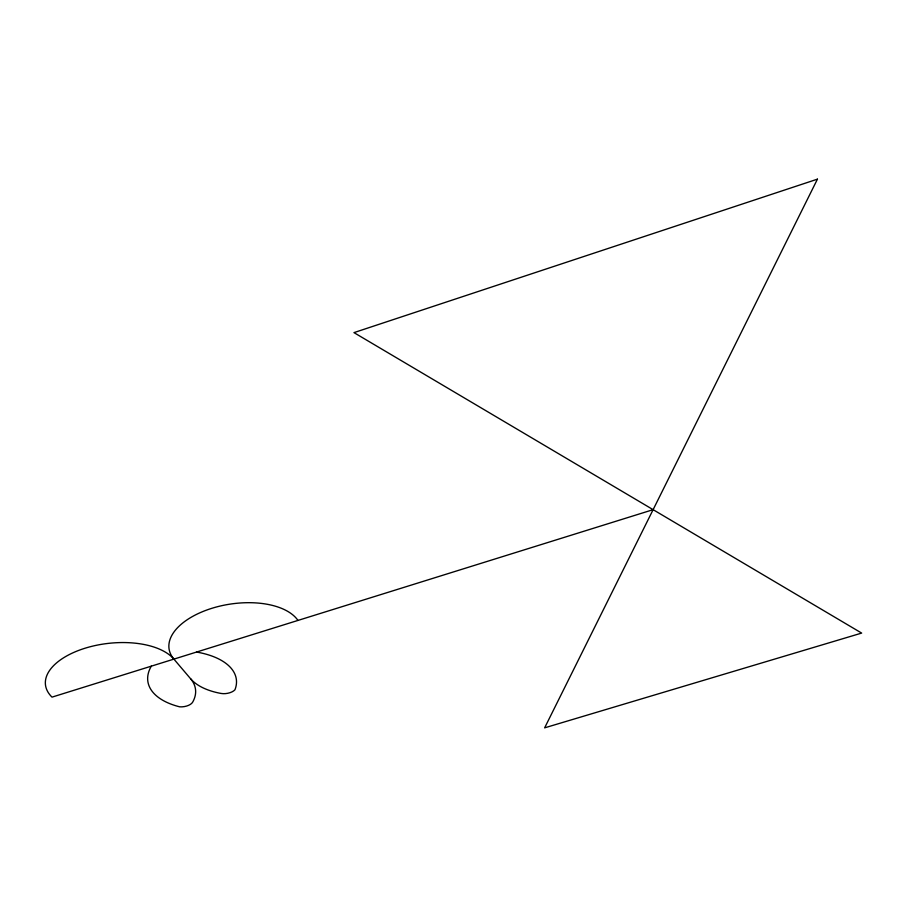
<?xml version="1.0" encoding="UTF-8"?>
<svg xmlns="http://www.w3.org/2000/svg" width="907" height="907" viewBox="0 0 907 907"><rect width="100%" height="100%" fill="white"/><g stroke="black" fill="none" stroke-linecap="round" stroke-linejoin="round"><path stroke-width="1.36" d="M653.119 509.666L52.005 697.132A67.05 34.013 -6.5 0 1 84.963 648.244A67.05 34.013 -6.5 0 1 173.895 659.117L190.572 678.719A72.072 37.028 -9.3 0 0 221.002 693.436A10.113 5.057 -8.7 0 0 234.936 689.808A75.791 37.981 -7.5 0 0 196.536 652.054M173.895 659.117A66.88 35.022 -8.8 0 1 211.807 608.325A66.88 35.022 -8.8 0 1 297.961 620.422M151.322 666.157A75.723 38.525 -8.6 0 0 179.722 706.836A10.124 5.011 -8 0 0 192.658 702.165A72.22 35.917 -6.8 0 0 190.572 678.719M817.445 179.155L544.642 727.845L861.65 633.086L353.968 332.62L817.445 179.155"/></g></svg>
